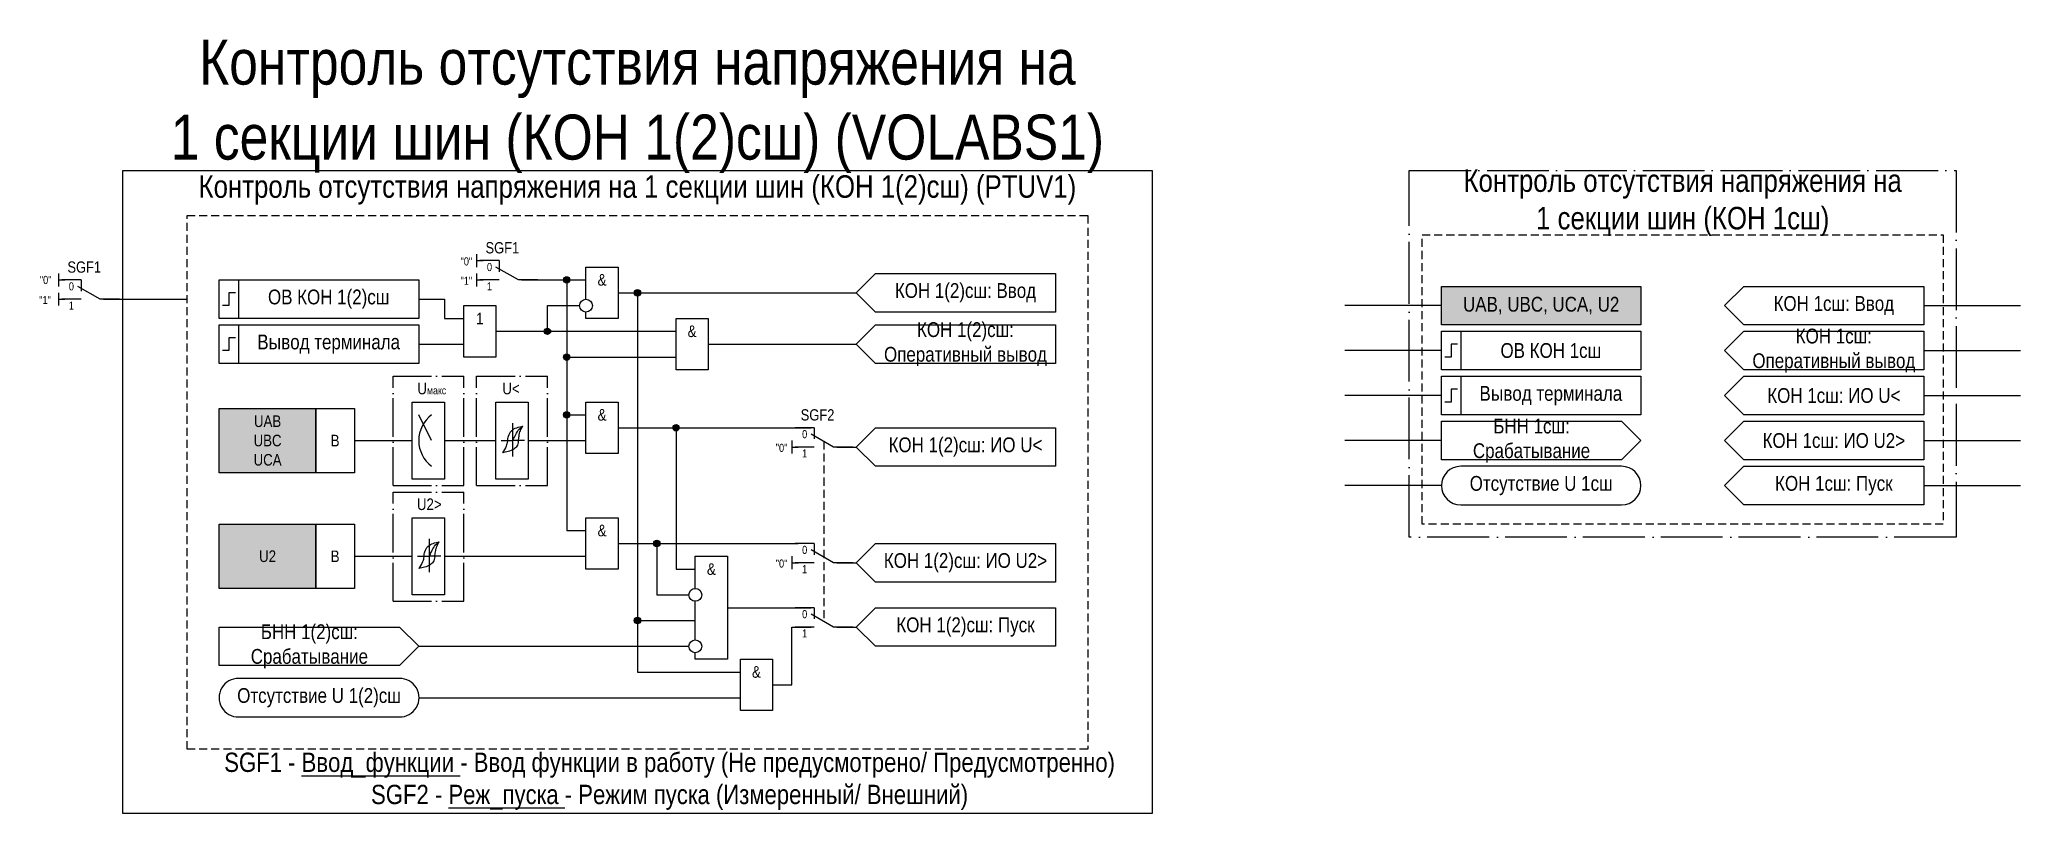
# Model space of a CAD drawing. Header units: millimetres. Extents: x -13 to 295, y 0 to 120.
import ezdxf
from ezdxf.enums import TextEntityAlignment as Align

# ---------------------------------------------------------------- set-up
doc = ezdxf.new("R2010")
doc.units = ezdxf.units.MM
doc.linetypes.add('ACAD_ISO04W100', pattern=[30, 24, -3, 0, -3])
doc.linetypes.add('штриховая2', pattern=[0.375, 0.25, -0.125])
doc.layers.add('TEXT', color=7, linetype='Continuous', lineweight=25)
doc.layers.add('Основная', color=7, linetype='Continuous')
doc.styles.add('1.8_Gost_RD', font='ARIALN.TTF', dxfattribs={"height": 1.8})
doc.styles.add('2.5_Gost_RD', font='ARIALN.TTF', dxfattribs={"height": 2.5})
doc.styles.add('3.5_Gost_RD', font='ARIALN.TTF', dxfattribs={"height": 3.5})
doc.styles.add('Вывод', font='ARIALN.TTF', dxfattribs={"height": 2.5})
doc.styles.add('Компонент', font='ARIALN.TTF', dxfattribs={"height": 3.5})

# ---------------------------------------------------------------- blocks, each defined once
blk = doc.blocks.new('*U1047')
at = {"layer": 'Основная', "linetype": 'ACAD_ISO04W100', "ltscale": 0.25}
for p, q in [((0, 0), (11, 0)), ((0, -17), (0, 0)), ((11, -17), (11, 0)), ((0, -17), (11, -17))]:
    blk.add_line(p, q, dxfattribs=at)
at = {"layer": 'Основная', "style": 'Компонент'}
blk.add_attdef('ОУ', text='', height=3.5, dxfattribs=at).set_placement((11, 0), align=Align.MIDDLE_CENTER)
blk = doc.blocks.new('*U892')
at = {"layer": 'Основная', "linetype": 'ACAD_ISO04W100', "ltscale": 0.25}
for p, q in [((0, 0), (11, 0)), ((0, -17), (0, 0)), ((11, -17), (11, 0)), ((0, -17), (11, -17))]:
    blk.add_line(p, q, dxfattribs=at)
at = {"layer": 'Основная', "style": 'Компонент'}
blk.add_attdef('ОУ', text='', height=3.5, dxfattribs=at).set_placement((11, 0), align=Align.MIDDLE_CENTER)
blk = doc.blocks.new('*U958')
at = {"layer": 'Основная', "color": 0}
blk.add_line((0, 0), (7, 4), dxfattribs=at)
at = {"layer": 'Основная', "ltscale": 0.35}
blk.add_line((6, 6), (6, 2.5), dxfattribs=at)
blk = doc.blocks.new('*U1049')
at = {"layer": 'Основная', "color": 0}
for p, q in [((-3, 6), (-9, 6)), ((-3, 0), (-9, 0)), ((9, 0), (3, 0))]:
    blk.add_line(p, q, dxfattribs=at)
at = {"layer": 'Основная', "ltscale": 0.25, "xscale": -1}
blk.add_blockref('*U958', (3, 0), dxfattribs=at)
at = {"layer": 'Основная'}
for tag, height, style, p in [('В1', 2.5, 'Вывод', (-13, 6)), ('ОУ', 3.5, 'Компонент', (-2, 10)), ('В2', 2.5, 'Вывод', (-6, 4)), ('В3', 2.5, 'Вывод', (-6, -2))]:
    blk.add_attdef(tag, text='', height=height, dxfattribs=dict(at, style=style)).set_placement(p, align=Align.MIDDLE_CENTER)
blk = doc.blocks.new('Точка')
at = {"ltscale": 100}
h = blk.add_hatch(color=256, dxfattribs=at)
h.dxf.hatch_style = 1
edge = h.paths.add_edge_path()
edge.add_arc((0, 0), 0.5, 0, 360)
blk.add_circle((0, 0), 0.5, dxfattribs=at)
blk = doc.blocks.new('*U1050')
at = {"layer": 'Основная', "color": 0}
for p, q in [((-3, 6), (-9, 6)), ((-3, 0), (-9, 0)), ((9, 0), (3, 0))]:
    blk.add_line(p, q, dxfattribs=at)
at = {"layer": 'Основная', "ltscale": 0.25, "xscale": -1}
blk.add_blockref('*U958', (3, 0), dxfattribs=at)
at = {"layer": 'Основная'}
for tag, height, style, p in [('В1', 2.5, 'Вывод', (-13, 6)), ('ОУ', 3.5, 'Компонент', (-2, 10)), ('В2', 2.5, 'Вывод', (-6, 4)), ('В3', 2.5, 'Вывод', (-6, -2))]:
    blk.add_attdef(tag, text='', height=height, dxfattribs=dict(at, style=style)).set_placement(p, align=Align.MIDDLE_CENTER)
blk = doc.blocks.new('*U985')
at = {"layer": 'Основная', "color": 0}
for p, q in [((-3, 6), (-9, 6)), ((-3, 0), (-9, 0)), ((9, 0), (3, 0))]:
    blk.add_line(p, q, dxfattribs=at)
at = {"layer": 'Основная', "ltscale": 0.25, "xscale": -1}
blk.add_blockref('*U958', (3, 0), dxfattribs=at)
at = {"layer": 'Основная'}
for tag, height, style, p in [('В1', 2.5, 'Вывод', (-14, 6)), ('ОУ', 3.5, 'Компонент', (-2, 10)), ('В2', 2.5, 'Вывод', (-6, 4)), ('В3', 2.5, 'Вывод', (-6, -2))]:
    blk.add_attdef(tag, text='', height=height, dxfattribs=dict(at, style=style)).set_placement(p, align=Align.MIDDLE_CENTER)

msp = doc.modelspace()

# ---------------------------------------------------------------- hatches: boundary and pattern name
at = {"ltscale": 100, "true_color": 0xf7941d}
h = msp.add_hatch(color=30, dxfattribs=at)
h.dxf.hatch_style = 1
h.paths.add_polyline_path([(205, 82), (236, 82), (236, 76), (205, 76)])
h = msp.add_hatch(color=30, dxfattribs=at)
h.dxf.hatch_style = 1
h.paths.add_polyline_path([(15, 63), (30, 63), (30, 53), (15, 53)])
h = msp.add_hatch(color=30, dxfattribs=at)
h.dxf.hatch_style = 1
h.paths.add_polyline_path([(15, 45), (30, 45), (30, 35), (15, 35)])

# ---------------------------------------------------------------- linework, layer by layer
at = {"color": 6, "ltscale": 100}
for p, q in [((-10, 84), (-10, 82)), ((-10, 83), (-9, 83)), ((-10, 81), (-10, 79)), ((-10, 80), (-9, 80))]:
    msp.add_line(p, q, dxfattribs=at)
at = {"ltscale": 100}
for p, q in [((55, 86), (56, 86)), ((55, 83), (56, 83)), ((205, 79), (190, 79)), ((280, 79), (295, 79)), ((205, 72), (190, 72)), ((280, 72), (295, 72)), ((205, 65), (190, 65)), ((280, 65), (295, 65)), ((104, 57), (105, 57)), ((205, 58), (190, 58)), ((280, 58), (295, 58)), ((205, 51), (190, 51)), ((280, 51), (295, 51)), ((104, 39), (105, 39))]:
    msp.add_line(p, q, dxfattribs=at)
at = {"color": 3, "ltscale": 100}
msp.add_lwpolyline([(0, 100), (160, 100), (160, 0), (0, 0)], close=True, dxfattribs=at)
at = {"color": 251, "linetype": 'ACAD_ISO04W100', "lineweight": 30, "ltscale": 0.4, "true_color": 0x58595b}
msp.add_lwpolyline([(200, 100), (285, 100), (285, 43), (200, 43)], close=True, dxfattribs=at)
at = {"linetype": 'штриховая2', "ltscale": 5}
for points in [[(10, 93), (150, 93), (150, 10), (10, 10)], [(202, 90), (283, 90), (283, 45), (202, 45)]]:
    msp.add_lwpolyline(points, close=True, dxfattribs=at)
at = {"ltscale": 100}
for points in [[(62, 83), (72, 83)], [(62, 83), (69, 83), (69, 62), (72, 62)], [(62, 83), (69, 83), (69, 71), (86, 71)], [(62, 83), (69, 83), (69, 44), (72, 44)], [(77, 81), (80, 81), (80, 30), (89, 30)], [(77, 81), (80, 81), (80, 22), (96, 22)], [(46, 80), (50, 80), (50, 77), (53, 77)], [(58, 75), (86, 75)], [(46, 73), (53, 73)], [(91, 73), (114, 73)], [(77, 60), (86, 60), (86, 38), (89, 38)], [(36, 58), (45, 58)], [(50, 58), (58, 58)], [(63, 58), (72, 58)], [(111, 57), (114, 57)], [(77, 42), (83, 42), (83, 34), (88, 34)], [(77, 42), (105, 42)], [(36, 40), (45, 40)], [(50, 40), (72, 40)], [(111, 39), (114, 39)], [(101, 20), (104, 20), (104, 29), (107, 29)], [(111, 29), (114, 29)], [(46, 26), (88, 26)], [(46, 18), (96, 18)]]:
    msp.add_lwpolyline(points, dxfattribs=at)
for points in [[(205, 82), (236, 82), (236, 76), (205, 76)], [(280, 82), (280, 76), (252, 76), (249, 79), (252, 82)], [(15, 76), (18, 76), (18, 70), (15, 70)], [(15, 76), (46, 76), (46, 70), (15, 70)], [(205, 75), (208, 75), (208, 69), (205, 69)], [(205, 75), (236, 75), (236, 69), (205, 69)], [(280, 75), (280, 69), (252, 69), (249, 72), (252, 75)], [(205, 68), (208, 68), (208, 62), (205, 62)], [(205, 68), (236, 68), (236, 62), (205, 62)], [(252, 68), (280, 68), (280, 62), (252, 62), (249, 65)], [(15, 63), (30, 63), (30, 53), (15, 53)], [(30, 63), (36, 63), (36, 53), (30, 53)], [(45, 64), (50, 64), (50, 52), (45, 52)], [(58, 64), (63, 64), (63, 52), (58, 52)], [(205, 61), (233, 61), (236, 58), (233, 55), (205, 55)], [(252, 61), (280, 61), (280, 55), (252, 55), (249, 58)], [(252, 54), (280, 54), (280, 48), (252, 48), (249, 51)], [(15, 45), (30, 45), (30, 35), (15, 35)], [(30, 45), (36, 45), (36, 35), (30, 35)], [(45, 46), (50, 46), (50, 34), (45, 34)], [(15, 29), (43, 29), (46, 26), (43, 23), (15, 23)]]:
    msp.add_lwpolyline(points, close=True, dxfattribs=at)
at = {"color": 6, "ltscale": 100}
msp.add_lwpolyline([(-3, 80), (10, 80)], dxfattribs=at)
at = {"lineweight": 30, "ltscale": 100}
for points in [[(17.5, 74), (16.5, 74), (16.5, 72), (15.5, 72)], [(207.5, 73), (206.5, 73), (206.5, 71), (205.5, 71)], [(207.5, 66), (206.5, 66), (206.5, 64), (205.5, 64)]]:
    msp.add_lwpolyline(points, dxfattribs=at)
at = {"linetype": 'штриховая2', "ltscale": 5}
msp.add_lwpolyline([(109, 57.86), (109, 29.86)], dxfattribs=at)
at = {"ltscale": 100}
for points in [[(208, 48), (233, 48, 1), (233, 54), (208, 54, 1)], [(18, 15), (43, 15, 1.013985), (43, 21), (18, 21, 1.013985)]]:
    msp.add_lwpolyline(points, format="xyb", close=True, dxfattribs=at)
msp.add_circle((89, 34), 1, dxfattribs=at)
at = {"layer": 'Основная', "ltscale": 100}
for p, q in [((55, 87), (55, 85)), ((55, 84), (55, 82)), ((104, 58), (104, 56)), ((104, 40), (104, 38))]:
    msp.add_line(p, q, dxfattribs=at)
at = {"layer": 'Основная', "color": 7, "ltscale": 100}
for p, q in [((48, 58), (46, 62)), ((58.79, 58), (60.6, 58)), ((62.42, 58), (60.6, 58)), ((45.79, 40), (47.6, 40)), ((49.42, 40), (47.6, 40))]:
    msp.add_line(p, q, dxfattribs=at)
at = {"layer": 'Основная'}
for p, q in [((60.6, 60.72), (60.6, 55.52)), ((47.6, 42.72), (47.6, 37.52))]:
    msp.add_line(p, q, dxfattribs=at)
at = {"layer": 'Основная', "ltscale": 100}
for points in [[(72, 80), (72, 85), (77, 85), (77, 77), (72, 77), (72, 78)], [(77, 81), (114, 81)], [(58, 75), (66, 75), (66, 79), (71, 79)], [(77, 60), (77, 60), (77, 60), (107, 60)], [(114, 57), (117, 60), (145, 60), (145, 54), (117, 54), (114, 57)], [(114, 39), (117, 42), (145, 42), (145, 36), (117, 36), (114, 39)], [(89, 35), (89, 40), (94, 40), (94, 24), (89, 24), (89, 25)], [(89, 27), (89, 33)], [(94, 32), (107, 32)], [(114, 29), (117, 32), (145, 32), (145, 26), (117, 26), (114, 29)]]:
    msp.add_lwpolyline(points, dxfattribs=at)
for points in [[(145, 84), (145, 78), (117, 78), (114, 81), (117, 84)], [(15, 83), (18, 83), (18, 77), (15, 77)], [(15, 83), (46, 83), (46, 77), (15, 77)], [(53, 79), (58, 79), (58, 71), (53, 71)], [(86, 77), (91, 77), (91, 69), (86, 69)], [(145, 76), (145, 70), (117, 70), (114, 73), (117, 76)], [(72, 64), (77, 64), (77, 56), (72, 56)], [(72, 46), (77, 46), (77, 38), (72, 38)], [(96, 24), (101, 24), (101, 16), (96, 16)]]:
    msp.add_lwpolyline(points, close=True, dxfattribs=at)
at = {"layer": 'Основная', "lineweight": 30, "ltscale": 100}
msp.add_lwpolyline([(17.5, 81), (16.5, 81), (16.5, 79), (15.5, 79)], dxfattribs=at)
at = {"layer": 'Основная'}
msp.add_circle((72, 79), 1, dxfattribs=at)
at = {"layer": 'Основная', "ltscale": 100}
msp.add_circle((89, 26), 1, dxfattribs=at)
at = {"layer": 'Основная', "color": 7, "ltscale": 100}
msp.add_arc((51, 58), 5, 126.8699, 233.1301, dxfattribs=at)
at = {"layer": 'Основная'}
for points in [[(59.8, 57.92), (59.95, 58.71), (60.44, 59.54), (62.2, 60.26)], [(60.6, 58), (61, 58.72), (61.47, 59.6), (62.2, 60.26)], [(61.48, 57.92), (61.6, 58.71), (61.81, 59.54), (62.2, 60.26)], [(59.8, 57.92), (59.6, 57.13), (59, 56.12)], [(61.48, 57.92), (61.25, 57.13), (60.76, 56.67), (59, 56.12)], [(46.8, 39.92), (46.95, 40.71), (47.44, 41.54), (49.2, 42.26)], [(47.6, 40), (48, 40.72), (48.47, 41.6), (49.2, 42.26)], [(48.48, 39.92), (48.6, 40.71), (48.81, 41.54), (49.2, 42.26)], [(46.8, 39.92), (46.6, 39.13), (46, 38.12)], [(48.48, 39.92), (48.25, 39.13), (47.76, 38.67), (46, 38.12)]]:
    msp.add_spline(points, degree=3, dxfattribs=at)

# ---------------------------------------------------------------- block references
at = {"layer": 'Основная', "ltscale": 0.25}
ref = msp.add_blockref('*U1049', (60, 83), dxfattribs=dict(at, xscale=0.5, yscale=0.5, zscale=0.5))
ref.add_attrib('ОУ', 'SGF1', dxfattribs={"height": 1.75, "style": 'Компонент'}).set_placement((59, 88), align=Align.MIDDLE_CENTER)
ref.add_attrib('В2', '0', dxfattribs={"height": 1.25, "style": 'Вывод'}).set_placement((57, 85), align=Align.MIDDLE_CENTER)
ref.add_attrib('В3', '1', dxfattribs={"height": 1.25, "style": 'Вывод'}).set_placement((57, 82), align=Align.MIDDLE_CENTER)
at = {"layer": 'Основная', "color": 6, "ltscale": 0.25, "xscale": 0.5, "yscale": 0.5, "zscale": 0.5}
msp.add_blockref('*U985', (-5, 80), dxfattribs=at).add_auto_attribs({'ОУ': 'SGF1', 'В1': '"0"', 'В2': '0', 'В3': '1'})
at = {"layer": 'Основная', "ltscale": 100}
for p in [(69, 83), (80, 81), (66, 75), (69, 71), (69, 62), (86, 60), (83, 42), (80, 30)]:
    msp.add_blockref('Точка', p, dxfattribs=at)
at = {"layer": 'Основная', "ltscale": 0.25}
for name, p in [('*U892', (42, 68)), ('*U1047', (55, 68)), ('*U892', (42, 50))]:
    msp.add_blockref(name, p, dxfattribs=at)
ref = msp.add_blockref('*U1050', (109, 57), dxfattribs=dict(at, xscale=0.5, yscale=0.5, zscale=0.5))
ref.add_attrib('ОУ', 'SGF2', dxfattribs={"height": 1.75, "style": 'Компонент'}).set_placement((108, 62), align=Align.MIDDLE_CENTER)
ref.add_attrib('В2', '0', dxfattribs={"height": 1.25, "style": 'Вывод'}).set_placement((106, 59), align=Align.MIDDLE_CENTER)
ref.add_attrib('В3', '1', dxfattribs={"height": 1.25, "style": 'Вывод'}).set_placement((106, 56), align=Align.MIDDLE_CENTER)
ref = msp.add_blockref('*U1050', (109, 39), dxfattribs=dict(at, xscale=0.5, yscale=0.5, zscale=0.5))
ref.add_attrib('В2', '0', dxfattribs={"height": 1.25, "style": 'Вывод'}).set_placement((106, 41), align=Align.MIDDLE_CENTER)
ref.add_attrib('В3', '1', dxfattribs={"height": 1.25, "style": 'Вывод'}).set_placement((106, 38), align=Align.MIDDLE_CENTER)
ref = msp.add_blockref('*U1050', (109, 29), dxfattribs=dict(at, xscale=0.5, yscale=0.5, zscale=0.5))
ref.add_attrib('В2', '0', dxfattribs={"height": 1.25, "style": 'Вывод'}).set_placement((106, 31), align=Align.MIDDLE_CENTER)
ref.add_attrib('В3', '1', dxfattribs={"height": 1.25, "style": 'Вывод'}).set_placement((106, 28), align=Align.MIDDLE_CENTER)

# ---------------------------------------------------------------- texts
at = {"color": 30, "ltscale": 100, "attachment_point": 5, "style": '3.5_Gost_RD'}
for s, insert, char_height, width in [('{\\C3;Контроль отсутствия напряжения на \\P1 секции шин (КОН 1(2)сш) (VOLABS1)}', (80, 110), 7, 160), ('Контроль отсутствия напряжения на 1 секции шин (КОН 1(2)сш) (РTUV1)', (80, 97), 3.5, 140), ('Контроль отсутствия напряжения на \\P1 секции шин (КОН 1сш)', (242.5, 95), 3.5, 85), ('SGF1 - {\\LВвод_функции} - Ввод функции в работу (Не предусмотрено/ Предусмотренно)\\P\\pt90;SGF2 - {\\LРеж_пуска} - Режим пуска (Измеренный/ Внешний)', (85, 5), 3, 150)]:
    msp.add_mtext(s, dxfattribs=dict(at, insert=insert, char_height=char_height, width=width))
at = {"color": 6, "ltscale": 100, "insert": (-13, 80.5), "char_height": 1.25, "attachment_point": 1, "style": '3.5_Gost_RD'}
msp.add_mtext_dynamic_manual_height_columns('"1"', width=2, gutter_width=17.5, heights=[0], dxfattribs=at)
at = {"ltscale": 100, "attachment_point": 5}
for s, insert, char_height, width, style in [('КОН 1сш: Ввод', (266, 79), 2.3, 28, '2.5_Gost_RD'), ('КОН 1сш: Оперативный вывод', (266, 72), 2.3, 28, '2.5_Gost_RD'), ('КОН 1сш: ИО U<', (266, 65), 2.3, 28, '2.5_Gost_RD'), ('UAB\\PUBC\\PUCA', (22.5, 58), 1.8, 15, '1.8_Gost_RD'), ('В ', (33, 58), 1.8, 6, '1.8_Gost_RD'), ('\\pt20.7;КОН 1сш: ИО U2>', (266, 58), 2.3, 28, '2.5_Gost_RD'), ('КОН 1сш: Пуск', (266, 51), 2.3, 28, '2.5_Gost_RD'), ('U2', (22.5, 40), 1.8, 15, '1.8_Gost_RD'), ('В ', (33, 40), 1.8, 6, '1.8_Gost_RD')]:
    msp.add_mtext(s, dxfattribs=dict(at, insert=insert, char_height=char_height, width=width, style=style))
at = {"layer": 'TEXT', "color": 0, "ltscale": 100, "char_height": 2.3, "attachment_point": 5, "style": '2.5_Gost_RD'}
for s, insert, width in [('{\\C256;UAB, UBC, UCA, U2}', (220.5, 79), 31), ('{\\C256;Вывод терминала}', (32, 73), 28), ('{\\C256;ОВ КОН 1сш}', (222, 72), 28), ('{\\C256;Вывод терминала}', (222, 65), 28), ('{\\C256;Отсутствие U 1сш}', (220.5, 51), 31), ('{\\C256;Отсутствие U 1(2)сш}', (30.5, 18), 31)]:
    msp.add_mtext(s, dxfattribs=dict(at, insert=insert, width=width))
at = {"layer": 'TEXT', "ltscale": 100, "char_height": 2.3, "width": 28, "attachment_point": 5, "style": '2.5_Gost_RD'}
for s, insert in [('БНН 1сш: Срабатывание', (219, 58)), ('БНН 1(2)сш: Срабатывание', (29, 26))]:
    msp.add_mtext(s, dxfattribs=dict(at, insert=insert))
at = {"layer": 'Основная', "ltscale": 100, "char_height": 1.25, "attachment_point": 1, "style": '3.5_Gost_RD'}
for s, insert in [('"0"', (52.5, 86.5)), ('"1"', (52.5, 83.5)), ('"0"', (101.5, 57.5)), ('"0"', (101.5, 39.5))]:
    msp.add_mtext_dynamic_manual_height_columns(s, width=2, gutter_width=17.5, heights=[0], dxfattribs=dict(at, insert=insert))
at = {"layer": 'Основная', "ltscale": 100, "attachment_point": 5, "style": '2.5_Gost_RD'}
for s, insert, char_height, width in [('&', (74.5, 83), 1.8, 5), ('КОН 1(2)сш: Ввод', (131, 81), 2.3, 28), ('1', (55.5, 77), 1.8, 5), ('&', (88.5, 75), 1.8, 5), ('КОН 1(2)сш: Оперативный вывод', (131, 73), 2.3, 28), ('&', (74.5, 62), 1.8, 5), ('&', (74.5, 44), 1.8, 5), ('&', (91.5, 38), 1.8, 5), ('&', (98.5, 22), 1.8, 5)]:
    msp.add_mtext(s, dxfattribs=dict(at, insert=insert, char_height=char_height, width=width))
at = {"layer": 'Основная', "color": 0, "ltscale": 100, "char_height": 2.3, "width": 28, "attachment_point": 5, "style": '2.5_Gost_RD'}
for s, insert in [('{\\C256;ОВ КОН 1(2)сш}', (32, 80)), ('{\\C256;КОН 1(2)сш: ИО U<}', (131, 57)), ('{\\C256;КОН 1(2)сш: ИО U2>}', (131, 39)), ('{\\C256;КОН 1(2)сш: Пуск}', (131, 29))]:
    msp.add_mtext(s, dxfattribs=dict(at, insert=insert))
at = {"layer": 'Основная', "color": 7, "ltscale": 100, "char_height": 1.8, "attachment_point": 1, "style": '1.8_Gost_RD'}
for s, width, insert in [('\\pi2.78586;U{\\H0.66667x;макс}', 11, (43, 67)), ('U<', 4, (59, 67)), ('\\pi3.7178;U2>', 11, (42, 49))]:
    msp.add_mtext_dynamic_manual_height_columns(s, width=width, gutter_width=17.5, heights=[0], dxfattribs=dict(at, insert=insert))

doc.saveas('drawing.dxf')
